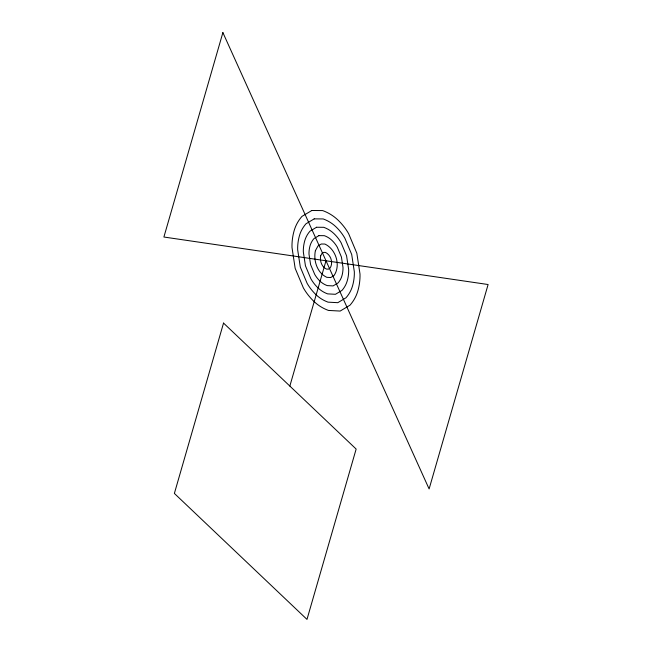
<?xml version="1.0" encoding="UTF-8"?>
<svg xmlns="http://www.w3.org/2000/svg" width="652" height="652" viewBox="0 0 652 652"><rect width="100%" height="100%" fill="white"/><g stroke="black" fill="none" stroke-linecap="round" stroke-linejoin="round"><path stroke-width="0.98" d="M289.847 386.065L326 260.776M315.389 250.702C313.294 260.629 317.149 272.838 326.823 277.328L330.719 277.54L334.003 275.576C341.029 265.388 335.935 249.186 324.883 244.044L321.281 244.011L317.997 245.975L315.389 250.702M320.694 255.739C319.651 260.702 321.575 266.807 326.407 269.056L328.363 269.154L330.002 268.176C333.514 263.082 330.971 254.981 325.446 252.405L323.637 252.397L321.998 253.375L320.694 255.739M222.886 32.6L163.896 237.026L488.103 284.525L429.114 488.951L222.886 32.6M223.538 323.082L174.377 493.434L306.986 619.4L356.147 449.049L223.538 323.082M311.835 210.49L301.982 216.382A40.334 37.906 2.4 0 0 294.174 230.547A63.171 59.356 2.4 0 0 291.998 247.499L295.152 268.306L303.367 287.882A63.171 59.356 2.4 0 0 314.199 301.664A40.334 37.906 2.4 0 0 328.469 310.433L340.165 311.061L350.018 305.169A40.334 37.906 2.4 0 0 357.826 291.004A63.171 59.356 2.4 0 0 360.002 274.052L356.848 253.245L348.633 233.669A63.171 59.356 2.4 0 0 337.801 219.887A42.828 40.245 2.4 0 0 322.65 210.58L311.835 210.49M314.199 218.868L305.984 223.783A33.611 31.581 2.4 0 0 299.48 235.584A52.641 49.471 2.4 0 0 297.662 249.716L300.295 267.051L307.141 283.367A52.641 49.471 2.4 0 0 316.171 294.851A33.611 31.581 2.4 0 0 328.054 302.153L337.801 302.683L346.016 297.768A33.611 31.581 2.4 0 0 352.52 285.967A52.641 49.471 2.4 0 0 354.338 271.835L351.705 254.5L344.859 238.184A52.641 49.471 2.4 0 0 335.829 226.709A35.689 33.537 2.4 0 0 323.213 218.942L314.199 218.868M316.562 227.255L309.985 231.183A26.887 25.265 2.4 0 0 304.786 240.621A42.111 39.576 2.4 0 0 303.327 251.925L305.438 265.796L310.914 278.844A42.111 39.576 2.4 0 0 318.135 288.029A26.887 25.265 2.4 0 0 327.646 293.881L335.438 294.296L342.015 290.368A26.887 25.265 2.4 0 0 347.214 280.93A42.111 39.576 2.4 0 0 348.673 269.626L346.562 255.755L341.086 242.707A42.111 39.576 2.4 0 0 333.865 233.522A28.549 26.83 2.4 0 0 323.767 227.312L316.562 227.255M318.918 235.633L313.987 238.583A20.163 18.949 2.4 0 0 310.083 245.657A31.581 29.682 2.4 0 0 308.999 254.141L310.58 264.541L314.688 274.329A31.581 29.682 2.4 0 0 320.099 281.216A20.163 18.949 2.4 0 0 327.231 285.6L333.082 285.918L338.013 282.976A20.163 18.949 2.4 0 0 341.917 275.894A31.581 29.682 2.4 0 0 343.001 267.418L341.42 257.01L337.312 247.222A31.581 29.682 2.4 0 0 331.901 240.335A21.41 20.122 2.4 0 0 324.329 235.674L318.918 235.633"/></g></svg>
